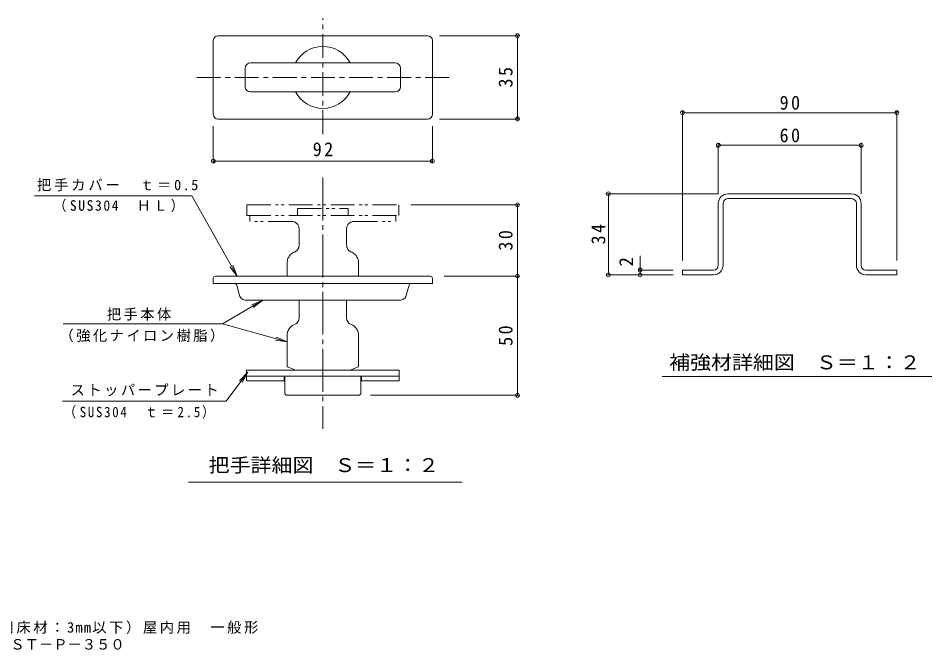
# Model space of a CAD drawing. Units: millimetres at full size; some dimension numbers follow another scale. Extents: x -332 to 356, y -272 to 235.
# Drawn here: x -63.6 to 320, y -272.3 to -6.7 of the extents above; entities that cross this region are included whole.
import ezdxf
from ezdxf.enums import TextEntityAlignment as Align

# ---------------------------------------------------------------- set-up
doc = ezdxf.new("R2010")
doc.units = ezdxf.units.MM
doc.header["$LTSCALE"] = 2
doc.header["$PDMODE"] = 32
doc.header["$PDSIZE"] = 1.6
for name, pattern in [('CHAIN1', [8, 5, -1, 1, -1]), ('CHAIN2', [12, 9, -1, 1, -1]), ('DOUBLE_CHAIN1', [8.8, 5, -1, 0.6, -0.6, 0.6, -1])]:
    doc.linetypes.add(name, pattern=pattern)
for name, color, linetype, lineweight in [('D-0_通り芯', 7, 'Continuous', 9), ('D-2_蓋', 3, 'Continuous', 9), ('D-4_寸法', 7, 'Continuous', 9)]:
    doc.layers.add(name, color=color, linetype=linetype, lineweight=lineweight)
doc.layers.add('F-5_F-5ﾚｲﾔ', color=7, linetype='Continuous')
doc.styles.add('ＭＳ ゴシック', font='')
doc.styles.get('ＭＳ ゴシック').set_extended_font_data('MS Gothic')

msp = doc.modelspace()

# ---------------------------------------------------------------- linework, layer by layer
at = {"layer": 'D-0_通り芯'}
msp.add_line((122.832, -201.522), (7.832, -201.522), dxfattribs=at)
at = {"layer": 'D-2_蓋', "linetype": 'CHAIN1'}
for p, q in [((64.305, -55.285), (64.305, -6.65)), ((11.337, -31.484), (117.587, -31.484))]:
    msp.add_line(p, q, dxfattribs=at)
at = {"layer": 'D-2_蓋'}
for p, q in [((108.305, -13.984), (20.305, -13.984)), ((18.305, -46.984), (18.305, -15.984)), ((110.305, -46.984), (110.305, -15.984)), ((94.705, -25.384), (33.905, -25.384)), ((31.705, -35.384), (31.705, -27.584)), ((96.905, -35.384), (96.905, -27.584)), ((94.705, -37.584), (33.905, -37.584)), ((20.305, -48.984), (108.305, -48.984)), ((234.37, -80.398), (286.37, -80.398)), ((234.37, -82.398), (286.37, -82.398)), ((230.37, -110.398), (230.37, -84.398)), ((232.37, -110.398), (232.37, -84.398)), ((288.37, -110.398), (288.37, -84.398)), ((290.37, -110.398), (290.37, -84.398)), ((109.405, -114.984), (19.205, -114.984)), ((215.37, -112.398), (215.37, -114.398)), ((228.37, -112.398), (215.37, -112.398)), ((228.37, -114.398), (215.37, -114.398)), ((292.37, -112.398), (305.37, -112.398)), ((292.37, -114.398), (305.37, -114.398)), ((305.37, -112.398), (305.37, -114.398)), ((18.305, -115.884), (18.305, -117.984)), ((18.305, -117.984), (110.305, -117.984)), ((28.115, -118.707), (29.205, -122.484)), ((100.495, -118.707), (99.405, -122.484)), ((110.305, -115.884), (110.305, -117.984)), ((96.905, -124.984), (31.705, -124.984)), ((54.305, -132.484), (54.305, -124.984)), ((74.305, -132.484), (74.305, -124.984)), ((49.305, -139.884), (49.305, -153.084)), ((79.305, -139.9), (79.305, -153.084)), ((49.305, -153.084), (52.305, -154.184)), ((79.305, -153.084), (76.305, -154.184)), ((32.305, -154.484), (96.305, -154.484)), ((32.305, -154.484), (32.305, -158.984)), ((32.305, -156.984), (96.305, -156.984)), ((48.055, -156.984), (48.055, -158.984)), ((48.305, -163.984), (48.305, -156.984)), ((52.305, -154.184), (52.305, -154.484)), ((76.305, -154.184), (76.305, -154.484)), ((80.305, -163.984), (80.305, -156.984)), ((80.555, -156.984), (80.555, -158.984)), ((96.305, -154.484), (96.305, -158.984)), ((32.305, -158.984), (48.055, -158.984)), ((80.555, -158.984), (96.305, -158.984)), ((79.305, -164.984), (49.305, -164.984))]:
    msp.add_line(p, q, dxfattribs=at)
at = {"layer": 'D-2_蓋', "linetype": 'CHAIN2'}
msp.add_line((64.305, -73.515), (64.305, -179.101), dxfattribs=at)
at = {"layer": 'D-2_蓋', "linetype": 'DOUBLE_CHAIN1'}
for p, q in [((32.405, -84.984), (96.205, -84.984)), ((32.405, -84.984), (32.405, -89.484)), ((53.705, -86.484), (74.905, -86.484)), ((53.705, -86.484), (53.705, -89.484)), ((74.905, -86.484), (74.905, -89.484)), ((96.205, -84.984), (96.205, -89.484)), ((32.405, -89.484), (96.205, -89.484)), ((33.605, -89.484), (33.605, -91.984)), ((51.305, -91.984), (33.605, -91.984)), ((77.305, -91.984), (95.005, -91.984)), ((95.005, -89.484), (95.005, -91.984)), ((54.305, -101.984), (54.305, -94.984)), ((74.305, -101.984), (74.305, -94.984)), ((49.305, -109.384), (49.305, -114.984)), ((79.305, -109.4), (79.305, -114.984))]:
    msp.add_line(p, q, dxfattribs=at)
at = {"layer": 'D-2_蓋'}
for centre, radius, start, end in [((20.305, -15.984), 2, 90, 180), ((108.305, -15.984), 2, 0, 90), ((64.305, -31.484), 13, 27.9843, 152.0157), ((33.905, -27.584), 2.2, 90, 180), ((94.705, -27.584), 2.2, 0, 90), ((33.905, -35.384), 2.2, 180, 270), ((64.305, -31.484), 13, 207.9843, 332.0157), ((94.705, -35.384), 2.2, 270, 0), ((20.305, -46.984), 2, 180, 270), ((108.305, -46.984), 2, 270, 0), ((234.37, -84.398), 4, 90, 180), ((286.37, -84.398), 4, 0, 90), ((234.37, -84.398), 2, 90, 180), ((286.37, -84.398), 2, 0, 90), ((228.37, -110.398), 2, 270, 0), ((228.37, -110.398), 4, 270, 0), ((292.37, -110.398), 4, 180, 270), ((292.37, -110.398), 2, 180, 270), ((19.205, -115.884), 0.9, 90, 180), ((109.405, -115.884), 0.9, 0, 90), ((27.154, -118.984), 1, 16.1012, 90), ((101.456, -118.984), 1, 90, 163.8988), ((31.705, -122.484), 2.5, 180, 270), ((96.905, -122.484), 2.5, 270, 0), ((51.305, -132.484), 3, 292.02405, 0), ((77.305, -132.484), 3, 180, 247.97595), ((54.305, -139.9), 5, 112.02434, 180), ((74.305, -139.9), 5, 0, 67.97566), ((49.305, -163.984), 1, 180, 270), ((79.305, -163.984), 1, 270, 0)]:
    msp.add_arc(centre, radius, start, end, dxfattribs=at)
at = {"layer": 'D-2_蓋', "linetype": 'DOUBLE_CHAIN1'}
for centre, radius, start, end in [((51.305, -94.984), 3, 0, 90), ((77.305, -94.984), 3, 90, 180), ((51.305, -101.984), 3, 292.02405, 0), ((77.305, -101.984), 3, 180, 247.97595), ((54.305, -109.4), 5, 112.02371, 180), ((74.305, -109.4), 5, 0, 67.97629)]:
    msp.add_arc(centre, radius, start, end, dxfattribs=at)
at = {"layer": 'D-4_寸法'}
for p, q in [((113.305, -13.984), (146.645, -13.984)), ((146.045, -48.984), (146.045, -13.984)), ((215.37, -45.321), (215.37, -108.398)), ((305.37, -45.321), (305.37, -108.398)), ((113.305, -48.984), (146.645, -48.984)), ((215.37, -46.321), (305.37, -46.321)), ((18.305, -51.984), (18.305, -67.286)), ((110.305, -51.984), (110.305, -67.286)), ((230.37, -59.007), (230.37, -80.398)), ((230.37, -60.007), (290.37, -60.007)), ((290.37, -59.007), (290.37, -80.398)), ((18.305, -66.686), (110.305, -66.686)), ((183.203, -80.398), (230.37, -80.398)), ((184.203, -114.398), (184.203, -80.398)), ((-56.737, -81.274), (9.243, -81.274)), ((101.205, -84.984), (146.645, -84.984)), ((146.045, -164.984), (146.045, -84.984)), ((197.545, -114.398), (197.545, -106.433)), ((28.319, -114.984), (26.446, -110.348)), ((115.305, -114.984), (146.645, -114.984)), ((183.203, -114.398), (211.37, -114.398)), ((196.686, -112.398), (211.37, -112.398)), ((39.036, -124.984), (34.433, -126.937)), ((-44.712, -134.926), (22.154, -134.926)), ((49.305, -142.579), (44.71, -140.606)), ((32.851, -155.306), (29.34, -158.866)), ((206.824, -157.166), (320.015, -157.166)), ((-44.972, -167.453), (23.662, -167.453)), ((84.305, -164.984), (146.645, -164.984))]:
    msp.add_line(p, q, dxfattribs=at)
for points in [[(9.243, -81.274), (28.319, -114.984), (25.31, -110.991)], [(22.154, -134.926), (39.036, -124.984), (35.096, -128.062)], [(22.154, -134.926), (49.305, -142.579), (44.356, -141.862)], [(23.662, -167.453), (32.851, -155.306), (30.381, -159.653)]]:
    msp.add_lwpolyline(points, dxfattribs=at)
for p in [(146.045, -13.984), (215.37, -46.321), (305.37, -46.321), (146.045, -48.984), (230.37, -60.007), (290.37, -60.007), (18.305, -66.686), (110.305, -66.686), (184.203, -80.398), (146.045, -84.984), (146.045, -114.984), (184.203, -114.398), (197.545, -112.398), (197.545, -114.398), (146.045, -164.984)]:
    msp.add_point(p, dxfattribs=at)

# ---------------------------------------------------------------- texts
at = {"layer": 'D-0_通り芯', "color": 2, "style": 'ＭＳ ゴシック', "width": 1.1}
msp.add_text('把手詳細図\u3000Ｓ＝１：２', height=5.865, dxfattribs=at).set_placement((16.332, -199.022), align=Align.BOTTOM_LEFT)
at = {"layer": 'D-4_寸法', "color": 2, "style": 'ＭＳ ゴシック'}
msp.add_text('2', height=5.865, rotation=90, dxfattribs=at).set_placement((196.345, -110.908), align=Align.BOTTOM_LEFT)
at = {"layer": 'D-4_寸法', "color": 2, "style": 'ＭＳ ゴシック', "width": 1.1}
msp.add_text('補強材詳細図\u3000Ｓ＝１：２', height=5.865, dxfattribs=at).set_placement((209.734, -155.854), align=Align.BOTTOM_LEFT)
at = {"layer": 'D-4_寸法', "color": 2, "char_height": 5.865, "attachment_point": 7, "rotation": 90, "style": 'ＭＳ ゴシック'}
for s, insert in [('\\T1.27;\\W0.95;35', (144.045, -35.734)), ('\\T1.27;\\W0.95;34', (183.003, -101.648)), ('\\T1.27;\\W0.95;30', (144.045, -104.234)), ('\\T1.27;\\W0.95;50', (144.045, -144.234))]:
    msp.add_mtext(s, dxfattribs=dict(at, insert=insert))
at = {"layer": 'D-4_寸法', "color": 2, "char_height": 5.865, "attachment_point": 7, "style": 'ＭＳ ゴシック'}
for s, insert in [('\\T1.27;\\W0.95;90', (256.12, -45.121)), ('\\T1.27;\\W0.95;60', (256.12, -58.807)), ('\\T1.27;\\W0.95;92', (60.055, -64.686))]:
    msp.add_mtext(s, dxfattribs=dict(at, insert=insert))
at = {"layer": 'D-4_寸法', "char_height": 4.399, "attachment_point": 7, "style": 'ＭＳ ゴシック'}
for s, insert in [('\\T1.2;把手カバー\u3000ｔ＝0.5', (-55.773, -79.321)), ('\\T1.24;\\W0.95;（SUS304\u3000ＨＬ）', (-49.023, -88.059)), ('\\T1.17;把手本体', (-26.424, -133.617)), ('\\T1.17;（強化ナイロン樹脂）', (-46.303, -142.661)), ('\\T1.17;ストッパープレート', (-41.597, -165.398)), ('\\T1.27;\\W0.9;（SUS304\u3000ｔ＝2.5）', (-44.679, -174.775))]:
    msp.add_mtext(s, dxfattribs=dict(at, insert=insert))
at = {"layer": 'F-5_F-5ﾚｲﾔ', "style": 'ＭＳ ゴシック'}
msp.add_text('スチール製\u3000ステンレス目地\u3000ＭＳＳＴ－Ｐ－３５０', height=4.399, dxfattribs=at).set_placement((-162.923, -273.095), align=Align.BOTTOM_LEFT)
at = {"layer": 'F-5_F-5ﾚｲﾔ', "insert": (-163.485, -265.231), "char_height": 4.399, "attachment_point": 7, "style": 'ＭＳ ゴシック'}
msp.add_mtext('\\T1.18;フロアーハッチ\u3000張物用（適用床材：3mm以下）屋内用\u3000一般形', dxfattribs=at)

doc.saveas('drawing.dxf')
